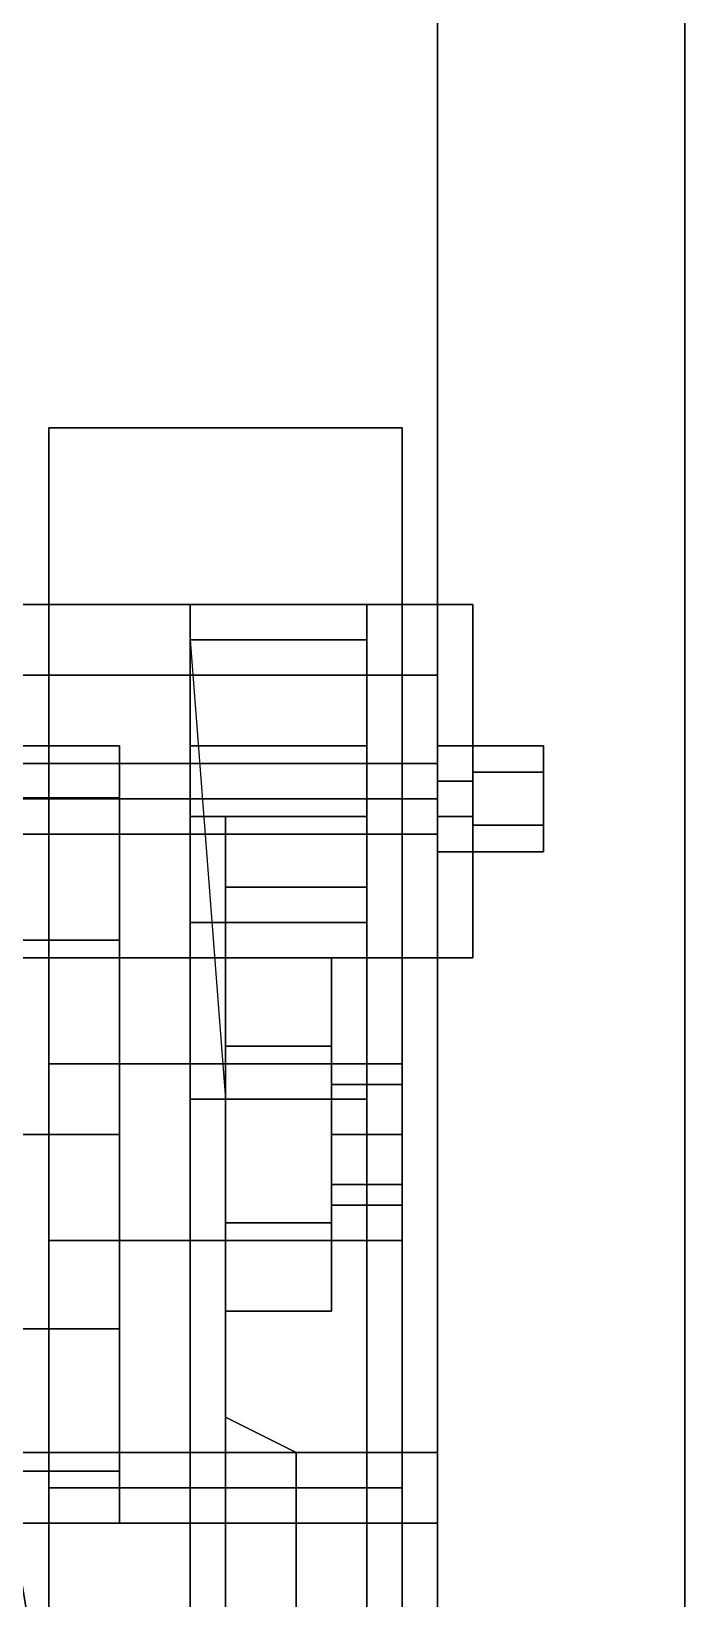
# Model space of a CAD drawing. Header units: millimetres. Extents: x -0.88 to 1, y -1.7 to 8.
# Drawn here: x 0.7875 to 0.88, y 0.8043 to 1.0261 of the extents above; entities that cross this region are included whole.
import ezdxf

# ---------------------------------------------------------------- set-up
doc = ezdxf.new("R2010")
doc.units = ezdxf.units.MM
for name, color, linetype in [('b1', 6, 'Continuous'), ('bogie', 5, 'Continuous'), ('fenders', 6, 'Continuous'), ('track', 3, 'Continuous'), ('wheels', 2, 'Continuous')]:
    doc.layers.add(name, color=color, linetype=linetype)

msp = doc.modelspace()

# ---------------------------------------------------------------- linework, layer by layer
msp.add_3dface([(0.75426, 0.52566, 1.045), (0.88, 0.25, 0.75), (0.74, 1.08, 0.88), (0.72628, 0.76, 1.045)])
at = {"layer": 'b1'}
for points in [[(0.835, 0.94, 0.275), (0.835, 0.945, 0.27), (0.81, 0.945, 0.27), (0.81, 0.94, 0.275)], [(0.835, 0.945, 0.27), (0.835, 0.945, 0.265), (0.81, 0.945, 0.265), (0.81, 0.945, 0.27)], [(0.835, 0.945, 0.265), (0.835, 0.925, 0.215), (0.81, 0.925, 0.215), (0.81, 0.945, 0.265)], [(0.81, 0.42, 0.21), (0.81, 0.42, 0.23), (0.81, 0.945, 0.265), (0.81, 0.925, 0.215)], [(0.81, 0.94, 0.275), (0.81, 0.945, 0.27), (0.81, 0.945, 0.265), (0.81, 0.875, 0.27)], [(0.81, 0.475, 0.27), (0.81, 0.875, 0.27), (0.81, 0.945, 0.265), (0.81, 0.42, 0.23)], [(0.835, 0.915, 0.205), (0.835, 0.925, 0.215), (0.835, 0.945, 0.265), (0.835, 0.915, 0.235)], [(0.835, 0.915, 0.235), (0.835, 0.945, 0.265), (0.835, 0.945, 0.27), (0.835, 0.9, 0.255)], [(0.835, 0.9, 0.255), (0.835, 0.945, 0.27), (0.835, 0.94, 0.275), (0.835, 0.875, 0.265)], [(0.835, 0.875, 0.275), (0.835, 0.94, 0.275), (0.81, 0.94, 0.275), (0.81, 0.875, 0.275)], [(0.81, 0.875, 0.275), (0.81, 0.94, 0.275), (0.815, 0.875, 0.265), (0.81, 0.875, 0.27)], [(0.835, 0.875, 0.265), (0.835, 0.94, 0.275), (0.835, 0.94, 0.275), (0.835, 0.875, 0.275)], [(0.835, 0.925, 0.215), (0.835, 0.925, 0.205), (0.81, 0.925, 0.205), (0.81, 0.925, 0.215)], [(0.835, 0.925, 0.205), (0.835, 0.915, 0.185), (0.81, 0.915, 0.185), (0.81, 0.925, 0.205)], [(0.81, 0.435, 0.18), (0.81, 0.425, 0.195), (0.81, 0.925, 0.205), (0.81, 0.915, 0.185)], [(0.81, 0.925, 0.215), (0.81, 0.925, 0.205), (0.81, 0.425, 0.195), (0.81, 0.42, 0.21)], [(0.835, 0.915, 0.185), (0.835, 0.925, 0.205), (0.835, 0.925, 0.215), (0.835, 0.915, 0.205)], [(0.835, 0.915, 0.185), (0.835, 0.9, 0.17), (0.81, 0.9, 0.17), (0.81, 0.915, 0.185)], [(0.81, 0.455, 0.17), (0.81, 0.435, 0.18), (0.81, 0.915, 0.185), (0.81, 0.9, 0.17)], [(0.815, 0.915, 0.205), (0.815, 0.915, 0.235), (0.815, 0.83, 0.23), (0.815, 0.83, 0.205)], [(0.815, 0.915, 0.235), (0.815, 0.9, 0.255), (0.815, 0.815, 0.245), (0.815, 0.83, 0.23)], [(0.815, 0.905, 0.185), (0.815, 0.915, 0.205), (0.815, 0.83, 0.205), (0.815, 0.815, 0.19)], [(0.835, 0.905, 0.185), (0.835, 0.915, 0.205), (0.815, 0.915, 0.205), (0.815, 0.905, 0.185)], [(0.835, 0.915, 0.205), (0.835, 0.915, 0.235), (0.815, 0.915, 0.235), (0.815, 0.915, 0.205)], [(0.835, 0.915, 0.235), (0.835, 0.9, 0.255), (0.815, 0.9, 0.255), (0.815, 0.915, 0.235)], [(0.835, 0.9, 0.17), (0.835, 0.915, 0.185), (0.835, 0.915, 0.205), (0.835, 0.905, 0.185)], [(0.815, 0.875, 0.17), (0.815, 0.905, 0.185), (0.815, 0.815, 0.19)], [(0.835, 0.875, 0.17), (0.835, 0.905, 0.185), (0.815, 0.905, 0.185), (0.815, 0.875, 0.17)], [(0.835, 0.875, 0.165), (0.835, 0.9, 0.17), (0.835, 0.905, 0.185), (0.835, 0.875, 0.17)], [(0.835, 0.9, 0.17), (0.835, 0.875, 0.165), (0.81, 0.875, 0.165), (0.81, 0.9, 0.17)], [(0.81, 0.875, 0.165), (0.81, 0.545, 0.165), (0.81, 0.455, 0.17), (0.81, 0.9, 0.17)], [(0.815, 0.9, 0.255), (0.815, 0.875, 0.265), (0.815, 0.815, 0.245)], [(0.835, 0.9, 0.255), (0.835, 0.875, 0.265), (0.815, 0.875, 0.265), (0.815, 0.9, 0.255)], [(0.815, 0.8825, 0.19835), (0.815, 0.895, 0.22), (0.83, 0.895, 0.22), (0.83, 0.8825, 0.19835)], [(0.815, 0.895, 0.22), (0.815, 0.8825, 0.24165), (0.83, 0.8825, 0.24165), (0.83, 0.895, 0.22)], [(0.83, 0.895, 0.22), (0.83, 0.845, 0.22), (0.83, 0.8575, 0.19835), (0.83, 0.8825, 0.19835)], [(0.83, 0.8825, 0.24165), (0.83, 0.8575, 0.24165), (0.83, 0.845, 0.22), (0.83, 0.895, 0.22)], [(0.815, 0.8575, 0.19835), (0.815, 0.8825, 0.19835), (0.83, 0.8825, 0.19835), (0.83, 0.8575, 0.19835)], [(0.815, 0.8825, 0.24165), (0.815, 0.8575, 0.24165), (0.83, 0.8575, 0.24165), (0.83, 0.8825, 0.24165)], [(0.83, 0.87707, 0.21293), (0.83, 0.88, 0.22), (0.84, 0.88, 0.22), (0.84, 0.87707, 0.21293)], [(0.83, 0.88, 0.22), (0.83, 0.87707, 0.22707), (0.84, 0.87707, 0.22707), (0.84, 0.88, 0.22)], [(0.84, 0.86293, 0.21293), (0.84, 0.88, 0.22), (0.84, 0.87707, 0.22707), (0.84, 0.86, 0.22)], [(0.84, 0.87, 0.21), (0.84, 0.87707, 0.21293), (0.84, 0.88, 0.22), (0.84, 0.86293, 0.21293)], [(0.83, 0.87, 0.21), (0.83, 0.87707, 0.21293), (0.84, 0.87707, 0.21293), (0.84, 0.87, 0.21)], [(0.83, 0.87707, 0.22707), (0.83, 0.87, 0.23), (0.84, 0.87, 0.23), (0.84, 0.87707, 0.22707)], [(0.84, 0.86, 0.22), (0.84, 0.87707, 0.22707), (0.84, 0.87, 0.23), (0.84, 0.86293, 0.22707)], [(0.835, 0.875, 0.27), (0.835, 0.875, 0.275), (0.81, 0.875, 0.275), (0.81, 0.875, 0.27)], [(0.835, 0.475, 0.27), (0.835, 0.875, 0.27), (0.81, 0.875, 0.27), (0.81, 0.475, 0.27)], [(0.835, 0.875, 0.165), (0.835, 0.545, 0.165), (0.81, 0.545, 0.165), (0.81, 0.875, 0.165)], [(0.815, 0.815, 0.245), (0.815, 0.875, 0.265), (0.815, 0.52, 0.265), (0.815, 0.645, 0.245)], [(0.815, 0.875, 0.17), (0.815, 0.815, 0.19), (0.815, 0.645, 0.19), (0.815, 0.545, 0.17)], [(0.835, 0.545, 0.17), (0.835, 0.875, 0.17), (0.815, 0.875, 0.17), (0.815, 0.545, 0.17)], [(0.835, 0.875, 0.265), (0.835, 0.52, 0.265), (0.815, 0.52, 0.265), (0.815, 0.875, 0.265)], [(0.835, 0.875, 0.27), (0.835, 0.475, 0.27), (0.835, 0.52, 0.265), (0.835, 0.875, 0.265)], [(0.835, 0.545, 0.165), (0.835, 0.875, 0.165), (0.835, 0.875, 0.17), (0.835, 0.545, 0.17)], [(0.83, 0.86293, 0.21293), (0.83, 0.87, 0.21), (0.84, 0.87, 0.21), (0.84, 0.86293, 0.21293)], [(0.83, 0.87, 0.23), (0.83, 0.86293, 0.22707), (0.84, 0.86293, 0.22707), (0.84, 0.87, 0.23)], [(0.83, 0.86, 0.22), (0.83, 0.86293, 0.21293), (0.84, 0.86293, 0.21293), (0.84, 0.86, 0.22)], [(0.83, 0.86293, 0.22707), (0.83, 0.86, 0.22), (0.84, 0.86, 0.22), (0.84, 0.86293, 0.22707)], [(0.815, 0.845, 0.22), (0.815, 0.8575, 0.19835), (0.83, 0.8575, 0.19835), (0.83, 0.845, 0.22)], [(0.815, 0.8575, 0.24165), (0.815, 0.845, 0.22), (0.83, 0.845, 0.22), (0.83, 0.8575, 0.24165)], [(0.815, 0.83, 0.23), (0.815, 0.815, 0.245), (0.825, 0.815, 0.235), (0.825, 0.825, 0.225)], [(0.815, 0.83, 0.205), (0.815, 0.83, 0.23), (0.825, 0.825, 0.225), (0.825, 0.825, 0.21)], [(0.815, 0.815, 0.19), (0.815, 0.83, 0.205), (0.825, 0.825, 0.21), (0.825, 0.815, 0.2)], [(0.825, 0.825, 0.225), (0.825, 0.815, 0.235), (0.825, 0.815, 0.2), (0.825, 0.825, 0.21)], [(0.815, 0.815, 0.245), (0.815, 0.645, 0.245), (0.825, 0.645, 0.235), (0.825, 0.815, 0.235)], [(0.815, 0.645, 0.19), (0.815, 0.815, 0.19), (0.825, 0.815, 0.2), (0.825, 0.645, 0.2)], [(0.825, 0.815, 0.235), (0.825, 0.645, 0.235), (0.825, 0.645, 0.2), (0.825, 0.815, 0.2)]]:
    msp.add_3dface(points, dxfattribs=at)
at = {"layer": 'bogie'}
for points in [[(0.79, 0.97, 0.315), (0.79, 0.97, 0.3), (0.79, 0.57, 0.295), (0.79, 0.88, 0.315)], [(0.84, 0.97, 0.3), (0.84, 0.57, 0.295), (0.79, 0.57, 0.295), (0.79, 0.97, 0.3)], [(0.84, 0.97, 0.315), (0.84, 0.97, 0.3), (0.79, 0.97, 0.3), (0.79, 0.97, 0.315)], [(0.84, 0.88, 0.315), (0.84, 0.97, 0.315), (0.79, 0.97, 0.315), (0.79, 0.88, 0.315)], [(0.84, 0.88, 0.315), (0.84, 0.57, 0.295), (0.84, 0.97, 0.3), (0.84, 0.97, 0.315)], [(0.845, 0.945, 0.285), (0.85, 0.945, 0.28), (0.78, 0.945, 0.28), (0.785, 0.945, 0.285)], [(0.845, 0.895, 0.285), (0.845, 0.945, 0.285), (0.785, 0.945, 0.285), (0.785, 0.895, 0.285)], [(0.845, 0.945, 0.29), (0.85, 0.945, 0.29), (0.85, 0.945, 0.28), (0.845, 0.945, 0.285)], [(0.845, 0.895, 0.29), (0.845, 0.945, 0.29), (0.845, 0.945, 0.285), (0.845, 0.895, 0.285)], [(0.845, 0.91, 0.33), (0.845, 0.925, 0.33), (0.845, 0.945, 0.29), (0.845, 0.895, 0.29)], [(0.85, 0.945, 0.29), (0.845, 0.945, 0.29), (0.845, 0.925, 0.33), (0.85, 0.925, 0.33)], [(0.85, 0.945, 0.29), (0.85, 0.895, 0.29), (0.85, 0.895, 0.28), (0.85, 0.945, 0.28)], [(0.85, 0.925, 0.33), (0.85, 0.91, 0.33), (0.85, 0.895, 0.29), (0.85, 0.945, 0.29)], [(0.845, 0.915, 0.335), (0.845, 0.92, 0.335), (0.845, 0.925, 0.33), (0.845, 0.91, 0.33)], [(0.85, 0.925, 0.33), (0.845, 0.925, 0.33), (0.845, 0.92, 0.335), (0.85, 0.92, 0.335)], [(0.85, 0.925, 0.3225), (0.85, 0.92125, 0.329), (0.86, 0.92125, 0.329), (0.86, 0.925, 0.3225)], [(0.85, 0.92125, 0.316), (0.85, 0.925, 0.3225), (0.86, 0.925, 0.3225), (0.86, 0.92125, 0.316)], [(0.85, 0.92, 0.335), (0.85, 0.915, 0.335), (0.85, 0.91, 0.33), (0.85, 0.925, 0.33)], [(0.86, 0.92125, 0.329), (0.86, 0.91375, 0.329), (0.86, 0.91, 0.3225), (0.86, 0.925, 0.3225)], [(0.86, 0.925, 0.3225), (0.86, 0.91, 0.3225), (0.86, 0.91375, 0.316), (0.86, 0.92125, 0.316)], [(0.845, 0.9225, 0.3225), (0.845, 0.9175, 0.3175), (0.785, 0.9175, 0.3175), (0.785, 0.9225, 0.3225)], [(0.845, 0.9175, 0.3275), (0.845, 0.9225, 0.3225), (0.785, 0.9225, 0.3225), (0.785, 0.9175, 0.3275)], [(0.85, 0.92125, 0.329), (0.85, 0.91375, 0.329), (0.86, 0.91375, 0.329), (0.86, 0.92125, 0.329)], [(0.85, 0.91375, 0.316), (0.85, 0.92125, 0.316), (0.86, 0.92125, 0.316), (0.86, 0.91375, 0.316)], [(0.85, 0.92, 0.335), (0.845, 0.92, 0.335), (0.845, 0.915, 0.335), (0.85, 0.915, 0.335)], [(0.845, 0.9175, 0.3175), (0.845, 0.9125, 0.3225), (0.785, 0.9125, 0.3225), (0.785, 0.9175, 0.3175)], [(0.845, 0.9125, 0.3225), (0.845, 0.9175, 0.3275), (0.785, 0.9175, 0.3275), (0.785, 0.9125, 0.3225)], [(0.85, 0.915, 0.335), (0.845, 0.915, 0.335), (0.845, 0.91, 0.33), (0.85, 0.91, 0.33)], [(0.85, 0.91375, 0.329), (0.85, 0.91, 0.3225), (0.86, 0.91, 0.3225), (0.86, 0.91375, 0.329)], [(0.85, 0.91, 0.3225), (0.85, 0.91375, 0.316), (0.86, 0.91375, 0.316), (0.86, 0.91, 0.3225)], [(0.85, 0.91, 0.33), (0.845, 0.91, 0.33), (0.845, 0.895, 0.29), (0.85, 0.895, 0.29)], [(0.85, 0.895, 0.28), (0.845, 0.895, 0.285), (0.785, 0.895, 0.285), (0.78, 0.895, 0.28)], [(0.85, 0.895, 0.29), (0.845, 0.895, 0.29), (0.845, 0.895, 0.285), (0.85, 0.895, 0.28)], [(0.79, 0.88, 0.325), (0.79, 0.88, 0.315), (0.79, 0.57, 0.295), (0.79, 0.855, 0.325)], [(0.84, 0.88, 0.325), (0.84, 0.88, 0.315), (0.79, 0.88, 0.315), (0.79, 0.88, 0.325)], [(0.84, 0.855, 0.325), (0.84, 0.88, 0.325), (0.79, 0.88, 0.325), (0.79, 0.855, 0.325)], [(0.84, 0.855, 0.325), (0.84, 0.57, 0.295), (0.84, 0.88, 0.315), (0.84, 0.88, 0.325)], [(0.79, 0.57, 0.295), (0.79, 0.82, 0.325), (0.79, 0.855, 0.325)], [(0.79, 0.82, 0.325), (0.79, 0.855, 0.33), (0.79, 0.855, 0.325)], [(0.84, 0.855, 0.33), (0.84, 0.855, 0.325), (0.79, 0.855, 0.325), (0.79, 0.855, 0.33)], [(0.84, 0.82, 0.325), (0.84, 0.855, 0.33), (0.79, 0.855, 0.33), (0.79, 0.82, 0.325)], [(0.84, 0.855, 0.325), (0.84, 0.855, 0.325), (0.84, 0.82, 0.325), (0.84, 0.57, 0.295)], [(0.84, 0.855, 0.325), (0.84, 0.855, 0.325), (0.84, 0.855, 0.33), (0.84, 0.82, 0.325)], [(0.79, 0.57, 0.295), (0.79, 0.785, 0.33), (0.79, 0.82, 0.325), (0.79, 0.57, 0.295)], [(0.79, 0.785, 0.33), (0.79, 0.82, 0.33), (0.79, 0.82, 0.325), (0.79, 0.785, 0.33)], [(0.84, 0.82, 0.33), (0.84, 0.82, 0.325), (0.79, 0.82, 0.325), (0.79, 0.82, 0.33)], [(0.84, 0.785, 0.33), (0.84, 0.82, 0.33), (0.79, 0.82, 0.33), (0.79, 0.785, 0.33)], [(0.84, 0.57, 0.295), (0.84, 0.82, 0.325), (0.84, 0.785, 0.33), (0.84, 0.57, 0.295)], [(0.84, 0.785, 0.33), (0.84, 0.82, 0.325), (0.84, 0.82, 0.33), (0.84, 0.785, 0.33)]]:
    msp.add_3dface(points, dxfattribs=at)
at = {"layer": 'fenders'}
for points in [[(0.88, 0.25, 0.73), (0.88, 1.085, 0.86), (0.88, 1.08, 0.88), (0.88, 0.25, 0.75)], [(0.88, 0.25, 0.75), (0.88, 1.08, 0.88), (0.74, 1.08, 0.88), (0.88, 0.25, 0.75)]]:
    msp.add_3dface(points, dxfattribs=at)
at = {"layer": 'track'}
for points in [[(0.845, 1.44, 0.2), (0.845, 0.945), (0.635, 0.945), (0.635, 1.44, 0.2)], [(0.845, 0.935, 0.025), (0.845, 0.945), (0.845, 1.44, 0.2), (0.845, 1.435, 0.235)], [(0.635, 1.435, 0.235), (0.635, 0.935, 0.025), (0.845, 0.935, 0.025), (0.845, 1.435, 0.235)], [(0.635, 0.825, 0.665), (0.635, 1.255, 0.715), (0.845, 1.255, 0.715), (0.845, 0.825, 0.665)], [(0.845, 1.255, 0.715), (0.845, 1.245, 0.74), (0.845, 0.815, 0.69), (0.845, 0.825, 0.665)], [(0.845, 0.815, 0.69), (0.845, 1.245, 0.74), (0.635, 1.245, 0.74), (0.635, 0.815, 0.69)], [(0.845, -0.89, 0.025), (0.845, -0.89), (0.845, 0.945), (0.845, 0.935, 0.025)], [(0.635, 0.935, 0.025), (0.635, -0.89, 0.025), (0.845, -0.89, 0.025), (0.845, 0.935, 0.025)], [(0.635, 0.39, 0.665), (0.635, 0.825, 0.665), (0.845, 0.825, 0.665), (0.845, 0.39, 0.665)], [(0.845, 0.825, 0.665), (0.845, 0.815, 0.69), (0.845, 0.385, 0.69), (0.845, 0.39, 0.665)], [(0.845, 0.385, 0.69), (0.845, 0.815, 0.69), (0.635, 0.815, 0.69), (0.635, 0.385, 0.69)]]:
    msp.add_3dface(points, dxfattribs=at)
at = {"layer": 'wheels'}
for points in [[(0.8, 0.925, 0.22), (0.8, 0.91763, 0.1925), (0.76, 0.91763, 0.1925), (0.76, 0.925, 0.22)], [(0.8, 0.91763, 0.2475), (0.8, 0.925, 0.22), (0.76, 0.925, 0.22), (0.76, 0.91763, 0.2475)], [(0.8, 0.91763, 0.1925), (0.8, 0.8975, 0.17237), (0.76, 0.8975, 0.17237), (0.76, 0.91763, 0.1925)], [(0.8, 0.8975, 0.26763), (0.8, 0.91763, 0.2475), (0.76, 0.91763, 0.2475), (0.76, 0.8975, 0.26763)], [(0.8, 0.8975, 0.17237), (0.8, 0.87, 0.165), (0.76, 0.87, 0.165), (0.76, 0.8975, 0.17237)], [(0.8, 0.87, 0.275), (0.8, 0.8975, 0.26763), (0.76, 0.8975, 0.26763), (0.76, 0.87, 0.275)], [(0.8, 0.87, 0.165), (0.8, 0.8425, 0.17237), (0.76, 0.8425, 0.17237), (0.76, 0.87, 0.165)], [(0.8, 0.8425, 0.26763), (0.8, 0.87, 0.275), (0.76, 0.87, 0.275), (0.76, 0.8425, 0.26763)], [(0.8, 0.8425, 0.17237), (0.8, 0.82237, 0.1925), (0.76, 0.82237, 0.1925), (0.76, 0.8425, 0.17237)], [(0.8, 0.82237, 0.2475), (0.8, 0.8425, 0.26763), (0.76, 0.8425, 0.26763), (0.76, 0.82237, 0.2475)], [(0.8, 0.82237, 0.1925), (0.8, 0.815, 0.22), (0.76, 0.815, 0.22), (0.76, 0.82237, 0.1925)], [(0.8, 0.815, 0.22), (0.8, 0.82237, 0.2475), (0.76, 0.82237, 0.2475), (0.76, 0.815, 0.22)]]:
    msp.add_3dface(points, dxfattribs=at)

doc.saveas('drawing.dxf')
